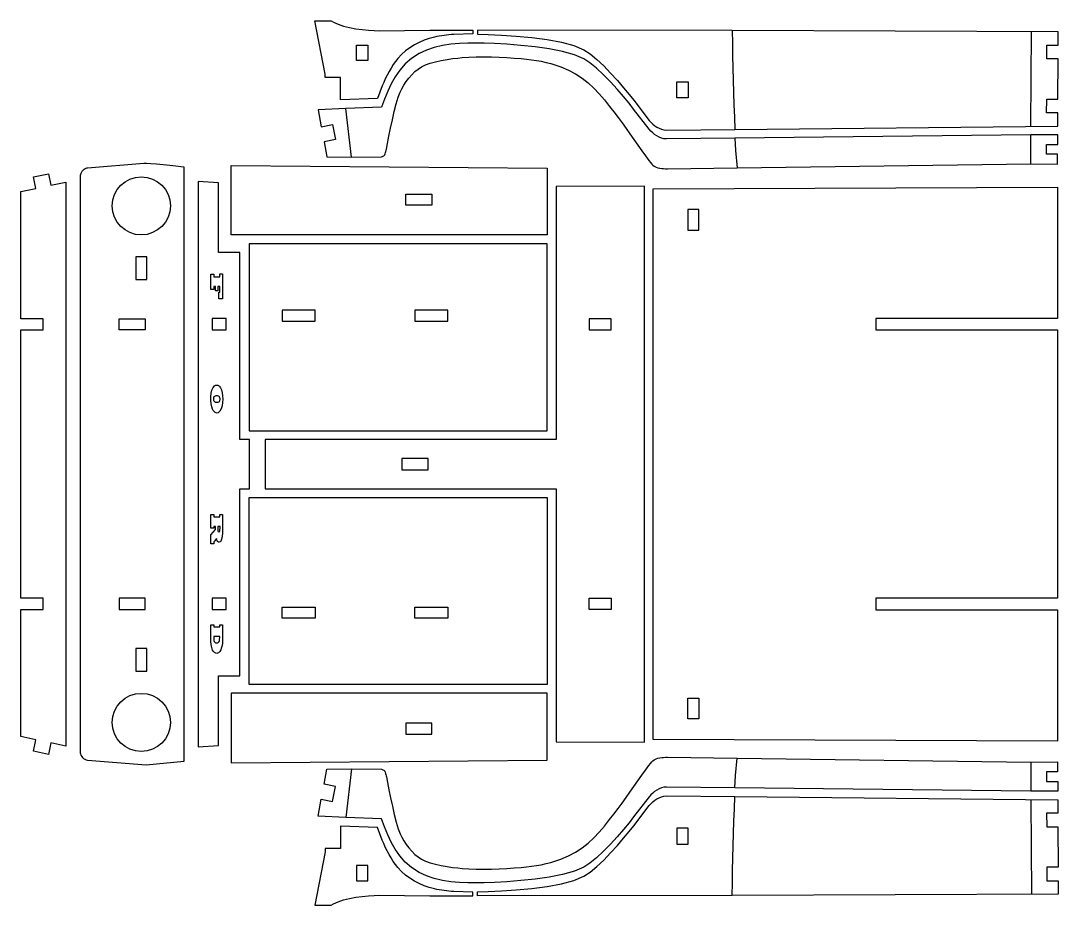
# Model space of a CAD drawing. Extents: x 205 to 1466, y -702 to 157.
# Drawn here: x 1058.8 to 1295.3, y -215.1 to -13.4 of the extents above; entities that cross this region are included whole.
import ezdxf

# ---------------------------------------------------------------- set-up
doc = ezdxf.new("R2010")
doc.units = 0
doc.layers.add('CAMADA_1', color=7, linetype='CONTINUOUS')

msp = doc.modelspace()

# ---------------------------------------------------------------- linework, layer by layer
at = {"layer": 'CAMADA_1'}
for points in [[(1157.506, -16.5489), (1156.9581, -16.6075), (1156.4072, -16.6672), (1155.8548, -16.7302), (1155.3019, -16.799), (1154.7498, -16.8759), (1154.1998, -16.9635), (1153.6531, -17.0641), (1153.111, -17.1801), (1151.9273, -17.4953), (1150.7605, -17.8926), (1149.6216, -18.373), (1148.5218, -18.937), (1147.4719, -19.5854), (1146.4831, -20.3189), (1145.5664, -21.1382), (1144.7329, -22.0441), (1144.216, -22.7099), (1143.71, -23.4419), (1143.2202, -24.2233), (1142.752, -25.0376), (1142.3105, -25.8678), (1141.9012, -26.6973), (1141.5293, -27.5093), (1141.2, -28.2871), (1140.1262, -31.1483), (1131.6713, -31.5029), (1131.6706, -26.369), (1128.1486, -26.362), (1128.1486, -25.6185), (1125.8103, -13.4382), (1129.5375, -13.4433), (1130.0695, -13.7701), (1131.1476, -14.255), (1132.3957, -14.6602), (1133.7611, -14.9911), (1135.1913, -15.2537), (1136.6336, -15.4534), (1138.0356, -15.596), (1139.3446, -15.6871), (1140.508, -15.7325), (1152.0369, -15.6115), (1161.8679, -15.5477), (1161.8679, -16.4452), (1157.506, -16.5489)], [(1295.2579, -22.1008), (1292.7083, -22.0867), (1292.7253, -19.0096), (1295.2749, -19.0237), (1295.2919, -15.9465), (1220.9468, -15.6981), (1162.881, -15.6059), (1162.876, -16.5033), (1165.3695, -16.5669), (1168.3924, -16.7022), (1171.7575, -16.9279), (1175.2779, -17.2628), (1178.7665, -17.7256), (1182.0364, -18.3351), (1184.9005, -19.1102), (1187.1718, -20.0695), (1188.579, -20.9981), (1190.1002, -22.2511), (1191.6798, -23.7385), (1193.2623, -25.3708), (1194.7922, -27.058), (1196.2141, -28.7103), (1197.4724, -30.238), (1198.5116, -31.5513), (1202.0369, -36.1604), (1202.4293, -36.584), (1202.8529, -36.9856), (1203.3064, -37.3555), (1203.7884, -37.684), (1204.2973, -37.9615), (1204.8317, -38.1783), (1205.3903, -38.3248), (1205.9715, -38.3913), (1221.5965, -38.2348), (1295.1731, -37.4512), (1295.1899, -34.4092), (1292.6402, -34.3952), (1292.6573, -31.3181), (1295.2069, -31.3322), (1295.2579, -22.1008)], [(1127.9316, -41.0091), (1128.5613, -44.4792), (1134.198, -44.505), (1141.0628, -44.4225), (1141.3563, -44.3436), (1141.5839, -44.2), (1141.7558, -44.0046), (1141.8822, -43.7703), (1141.9734, -43.5098), (1142.0397, -43.236), (1142.0914, -42.9616), (1142.1388, -42.6996), (1142.3924, -41.3968), (1142.716, -39.7737), (1143.094, -37.9454), (1143.5109, -36.0269), (1143.9509, -34.1332), (1144.3986, -32.3794), (1144.8384, -30.8804), (1145.2547, -29.7513), (1145.6405, -28.9618), (1146.1145, -28.1412), (1146.6643, -27.3143), (1147.2776, -26.506), (1147.9419, -25.741), (1148.645, -25.0442), (1149.3743, -24.4404), (1150.1176, -23.9544), (1151.0383, -23.5228), (1152.1395, -23.1391), (1153.3652, -22.8033), (1154.6595, -22.515), (1155.9662, -22.2741), (1157.2294, -22.0805), (1158.3932, -21.9339), (1159.4014, -21.8341), (1160.9708, -21.7331), (1162.6307, -21.6801), (1164.3515, -21.6699), (1166.1037, -21.697), (1167.8578, -21.756), (1169.5842, -21.8415), (1171.2534, -21.9482), (1172.8359, -22.0706), (1174.0682, -22.1864), (1175.235, -22.3241), (1176.355, -22.4898), (1177.4472, -22.6893), (1178.5303, -22.9287), (1179.6232, -23.2139), (1180.7446, -23.5509), (1181.9135, -23.9457), (1183.6788, -24.6712), (1185.2851, -25.5266), (1186.7585, -26.5044), (1188.1246, -27.5969), (1189.4092, -28.7965), (1190.6382, -30.0956), (1191.8375, -31.4866), (1193.0327, -32.9619), (1194.0233, -34.2314), (1194.9719, -35.4855), (1195.8889, -36.7313), (1196.7848, -37.9758), (1197.67, -39.2261), (1198.555, -40.4891), (1199.4502, -41.7719), (1200.366, -43.0816), (1200.5496, -43.3393), (1200.8346, -43.733), (1201.1887, -44.2161), (1201.5796, -44.7416), (1201.9749, -45.2628), (1202.3421, -45.7329), (1202.649, -46.1049), (1202.8632, -46.3322), (1203.2177, -46.5958), (1203.6053, -46.7968), (1204.0185, -46.9439), (1204.4501, -47.0455), (1204.8927, -47.1102), (1205.3391, -47.1467), (1205.7819, -47.1634), (1206.2139, -47.1689), (1222.1041, -46.9633), (1289.0343, -46.0902), (1295.1426, -46.1181), (1295.1532, -43.8797), (1292.6041, -43.8604), (1292.6246, -41.6228), (1295.1737, -41.6422), (1295.1731, -39.4512), (1289.0648, -39.4232), (1221.5875, -40.2206), (1205.9604, -40.3921), (1205.379, -40.3262), (1204.8201, -40.1802), (1204.2854, -39.9638), (1203.7761, -39.6868), (1203.2938, -39.3586), (1202.8398, -38.9891), (1202.4157, -38.5878), (1202.0229, -38.1645), (1198.4927, -33.5581), (1197.4521, -32.2458), (1196.1922, -30.7191), (1194.7685, -29.0678), (1193.2367, -27.3818), (1191.6524, -25.7508), (1190.0711, -24.2645), (1188.5485, -23.0128), (1187.1402, -22.0853), (1184.9936, -21.17), (1182.3141, -20.4257), (1179.2694, -19.8349), (1176.0272, -19.38), (1172.7553, -19.0431), (1169.6213, -18.8068), (1166.7928, -18.6534), (1164.4377, -18.5652), (1162.6052, -18.5269), (1160.7089, -18.5347), (1158.7774, -18.6127), (1156.8395, -18.7849), (1154.9238, -19.0753), (1153.059, -19.5079), (1151.2739, -20.1068), (1149.597, -20.8958), (1147.8778, -22.0085), (1146.4246, -23.2725), (1145.1969, -24.672), (1144.1544, -26.1912), (1143.2565, -27.8142), (1142.4627, -29.5253), (1141.7327, -31.3086), (1141.0258, -33.1483), (1132.9041, -33.4511), (1126.6174, -33.7658), (1127.3116, -37.5921), (1129.8585, -37.1023), (1130.5196, -40.5395), (1127.9316, -41.0091)], [(1137.8858, -19.0049), (1137.8857, -22.4645), (1135.336, -22.4644), (1135.336, -19.0049), (1137.8858, -19.0049)], [(1210.8972, -31.0271), (1208.3475, -31.013), (1208.3679, -27.3357), (1210.9175, -27.3498), (1210.8972, -31.0271)], [(1072.477, -48.2433), (1072.331, -48.7234), (1072.331, -180.2886), (1072.4022, -180.5812), (1072.5237, -180.8635), (1072.6897, -181.1294), (1072.8939, -181.3729), (1073.1305, -181.5878), (1073.3934, -181.7681), (1073.6765, -181.9076), (1073.9739, -182.0002), (1087.3712, -183.068), (1096.028, -182.2089), (1096.028, -46.8031), (1095.2755, -46.726), (1094.1343, -46.6071), (1092.7431, -46.4632), (1091.2403, -46.3106), (1089.7643, -46.1659), (1088.4537, -46.0455), (1087.447, -45.9661), (1086.8827, -45.944), (1073.9739, -47.0118), (1073.8032, -47.0596), (1073.6296, -47.1271), (1073.4566, -47.2117), (1073.2881, -47.3112), (1073.1275, -47.4231), (1072.9786, -47.5452), (1072.8451, -47.6751), (1072.7306, -47.8104), (1072.477, -48.2433)], [(1106.7548, -62.2741), (1106.7548, -46.4538), (1178.8094, -47.0274), (1178.8094, -62.2741), (1106.7548, -62.2741)], [(1069.0739, -114.5054), (1069.0739, -178.7722), (1065.6476, -178.0593), (1065.1049, -180.667), (1061.6787, -179.9541), (1062.2212, -177.3464), (1058.7949, -176.6335), (1058.7949, -147.638), (1063.8943, -147.638), (1063.8943, -145.0883), (1058.7949, -145.0883), (1058.7949, -114.5054), (1058.7949, -83.9225), (1063.8943, -83.9225), (1063.8943, -81.3728), (1058.7949, -81.3728), (1058.7949, -52.3773), (1062.2212, -51.6644), (1061.6787, -49.0567), (1065.1049, -48.3438), (1065.6476, -50.9515), (1069.0739, -50.2386), (1069.0739, -114.5054)], [(1086.2744, -49.0048), (1087.6104, -49.1395), (1088.8548, -49.5257), (1089.9808, -50.1369), (1090.9619, -50.9464), (1091.7714, -51.9275), (1092.3826, -53.0535), (1092.7688, -54.2979), (1092.9035, -55.6339), (1092.7688, -56.9699), (1092.3826, -58.2143), (1091.7714, -59.3403), (1090.9619, -60.3214), (1089.9808, -61.1309), (1088.8548, -61.7421), (1087.6104, -62.1283), (1086.2744, -62.263), (1084.9384, -62.1283), (1083.694, -61.7421), (1082.568, -61.1309), (1081.5869, -60.3214), (1080.7774, -59.3403), (1080.1662, -58.2143), (1079.78, -56.9699), (1079.6453, -55.6339), (1079.78, -54.2979), (1080.1662, -53.0535), (1080.7774, -51.9275), (1081.5869, -50.9464), (1082.568, -50.1369), (1083.694, -49.5257), (1084.9384, -49.1395), (1086.2744, -49.0048)], [(1108.7687, -120.124), (1110.9453, -120.1108), (1110.9453, -108.9182), (1108.7687, -108.9043), (1108.7578, -66.2782), (1103.9021, -66.2784), (1103.9021, -50.4035), (1099.2416, -50.0763), (1099.2416, -178.9528), (1103.9021, -178.6243), (1103.9021, -162.7493), (1108.7578, -162.7502), (1108.7687, -120.124)], [(1200.9455, -177.8706), (1200.9455, -51.1575), (1180.8094, -51.2378), (1180.8094, -108.9048), (1114.4995, -108.9048), (1114.4995, -120.1233), (1180.8094, -120.1233), (1180.8094, -177.7904), (1200.9455, -177.8706)], [(1253.7287, -81.2999), (1253.7287, -83.9311), (1295.1426, -83.9311), (1295.1426, -145.0968), (1253.7287, -145.0968), (1253.7287, -147.7281), (1295.1426, -147.7281), (1295.1426, -177.6376), (1202.9455, -177.27), (1202.9455, -51.7579), (1295.1426, -51.3904), (1295.1426, -81.2999), (1253.7287, -81.2999)], [(1152.476, -55.489), (1146.5432, -55.489), (1146.5432, -52.9395), (1152.476, -52.9395), (1152.476, -55.489)], [(1213.3821, -56.4389), (1210.8324, -56.4389), (1210.8324, -61.1514), (1213.3821, -61.1514), (1213.3821, -56.4389)], [(1110.8348, -106.9048), (1178.8094, -106.9048), (1178.8094, -64.2754), (1110.8348, -64.2754), (1110.8348, -106.9048)], [(1084.9986, -67.2217), (1084.9986, -72.4055), (1087.5485, -72.4055), (1087.5485, -67.2217), (1084.9986, -67.2217)], [(1125.9402, -81.9312), (1125.9402, -79.3815), (1118.3875, -79.3815), (1118.3875, -81.9312), (1125.9402, -81.9312)], [(1156.1511, -81.9312), (1156.1511, -79.3815), (1148.5985, -79.3815), (1148.5985, -81.9312), (1156.1511, -81.9312)], [(1087.1416, -83.9195), (1081.2174, -83.9195), (1081.2174, -81.3695), (1087.1416, -81.3695), (1087.1416, -83.9195)], [(1102.4152, -81.3474), (1102.4152, -83.9336), (1105.5886, -83.9336), (1105.5886, -81.3474), (1102.4152, -81.3474)], [(1193.4086, -81.3815), (1188.3841, -81.3815), (1188.3841, -83.9311), (1193.4086, -83.9311), (1193.4086, -81.3815)], [(1145.6844, -115.7889), (1151.6429, -115.7889), (1151.6429, -113.2392), (1145.6844, -113.2392), (1145.6844, -115.7889)], [(1110.8348, -122.1233), (1178.8094, -122.1233), (1178.8094, -164.7527), (1110.8348, -164.7527), (1110.8348, -122.1233)], [(1087.1416, -145.0925), (1081.2174, -145.0925), (1081.2174, -147.6425), (1087.1416, -147.6425), (1087.1416, -145.0925)], [(1102.4152, -145.058), (1102.4152, -147.6442), (1105.5886, -147.6442), (1105.5886, -145.058), (1102.4152, -145.058)], [(1188.3841, -147.6466), (1188.3841, -145.0969), (1193.4086, -145.0969), (1193.4086, -147.6466), (1188.3841, -147.6466)], [(1125.9402, -147.0969), (1125.9402, -149.6466), (1118.3875, -149.6466), (1118.3875, -147.0969), (1125.9402, -147.0969)], [(1156.1511, -147.0969), (1156.1511, -149.6466), (1148.5985, -149.6466), (1148.5985, -147.0969), (1156.1511, -147.0969)], [(1087.5485, -156.5484), (1084.9986, -156.5484), (1084.9986, -161.7323), (1087.5485, -161.7323), (1087.5485, -156.5484)], [(1086.2744, -166.7649), (1087.6104, -166.8996), (1088.8548, -167.2858), (1089.9808, -167.897), (1090.9619, -168.7065), (1091.7714, -169.6876), (1092.3826, -170.8136), (1092.7688, -172.058), (1092.9035, -173.394), (1092.7688, -174.73), (1092.3826, -175.9744), (1091.7714, -177.1004), (1090.9619, -178.0815), (1089.9808, -178.891), (1088.8548, -179.5022), (1087.6104, -179.8884), (1086.2744, -180.0231), (1084.9384, -179.8884), (1083.694, -179.5022), (1082.568, -178.891), (1081.5869, -178.0815), (1080.7774, -177.1004), (1080.1662, -175.9744), (1079.78, -174.73), (1079.6453, -173.394), (1079.78, -172.058), (1080.1662, -170.8136), (1080.7774, -169.6876), (1081.5869, -168.7065), (1082.568, -167.897), (1083.694, -167.2858), (1084.9384, -166.8996), (1086.2744, -166.7649)], [(1106.7548, -166.754), (1106.7548, -182.5743), (1178.8094, -182.0007), (1178.8094, -166.754), (1106.7548, -166.754)], [(1210.8324, -172.589), (1210.8324, -167.8766), (1213.3821, -167.8766), (1213.3821, -172.589), (1210.8324, -172.589)], [(1152.476, -173.5391), (1146.5432, -173.5391), (1146.5432, -176.0886), (1152.476, -176.0886), (1152.476, -173.5391)], [(1127.9316, -187.4966), (1128.5613, -184.0265), (1134.198, -184.0007), (1141.0628, -184.0832), (1141.3563, -184.1621), (1141.5839, -184.3057), (1141.7558, -184.5011), (1141.8822, -184.7354), (1141.9734, -184.9959), (1142.0397, -185.2697), (1142.0914, -185.5441), (1142.1388, -185.8061), (1142.3924, -187.1089), (1142.716, -188.732), (1143.094, -190.5603), (1143.5109, -192.4788), (1143.9509, -194.3725), (1144.3986, -196.1263), (1144.8384, -197.6253), (1145.2547, -198.7544), (1145.6405, -199.5439), (1146.1145, -200.3645), (1146.6643, -201.1914), (1147.2776, -201.9997), (1147.9419, -202.7647), (1148.645, -203.4615), (1149.3743, -204.0653), (1150.1176, -204.5513), (1151.0383, -204.9829), (1152.1395, -205.3666), (1153.3652, -205.7024), (1154.6595, -205.9907), (1155.9662, -206.2316), (1157.2294, -206.4252), (1158.3932, -206.5718), (1159.4014, -206.6716), (1160.9708, -206.7726), (1162.6307, -206.8256), (1164.3515, -206.8358), (1166.1037, -206.8087), (1167.8578, -206.7497), (1169.5842, -206.6642), (1171.2534, -206.5575), (1172.8359, -206.4351), (1174.0682, -206.3193), (1175.235, -206.1816), (1176.355, -206.0159), (1177.4472, -205.8164), (1178.5303, -205.577), (1179.6232, -205.2918), (1180.7446, -204.9548), (1181.9135, -204.56), (1183.6788, -203.8345), (1185.2851, -202.9791), (1186.7585, -202.0013), (1188.1246, -200.9088), (1189.4092, -199.7092), (1190.6382, -198.4101), (1191.8375, -197.0191), (1193.0327, -195.5438), (1194.0233, -194.2743), (1194.9719, -193.0202), (1195.8889, -191.7744), (1196.7848, -190.5299), (1197.67, -189.2796), (1198.555, -188.0166), (1199.4502, -186.7338), (1200.366, -185.4241), (1200.5496, -185.1664), (1200.8346, -184.7727), (1201.1887, -184.2896), (1201.5796, -183.7641), (1201.9749, -183.2429), (1202.3421, -182.7728), (1202.649, -182.4008), (1202.8632, -182.1735), (1203.2177, -181.9099), (1203.6053, -181.7089), (1204.0185, -181.5618), (1204.4501, -181.4602), (1204.8927, -181.3955), (1205.3391, -181.359), (1205.7819, -181.3423), (1206.2139, -181.3368), (1222.1041, -181.5424), (1289.0343, -182.4155), (1295.1426, -182.3876), (1295.1532, -184.626), (1292.6041, -184.6453), (1292.6246, -186.8829), (1295.1737, -186.8635), (1295.1731, -189.0545), (1289.0648, -189.0825), (1221.5875, -188.2851), (1205.9604, -188.1136), (1205.379, -188.1795), (1204.8201, -188.3255), (1204.2854, -188.5419), (1203.7761, -188.819), (1203.2938, -189.1471), (1202.8398, -189.5166), (1202.4157, -189.9179), (1202.0229, -190.3412), (1198.4927, -194.9476), (1197.4521, -196.2599), (1196.1922, -197.7866), (1194.7685, -199.4379), (1193.2367, -201.1239), (1191.6524, -202.7549), (1190.0711, -204.2412), (1188.5485, -205.4929), (1187.1402, -206.4204), (1184.9936, -207.3357), (1182.3141, -208.08), (1179.2694, -208.6708), (1176.0272, -209.1258), (1172.7553, -209.4626), (1169.6213, -209.6989), (1166.7928, -209.8523), (1164.4377, -209.9405), (1162.6052, -209.9788), (1160.7089, -209.971), (1158.7774, -209.893), (1156.8395, -209.7208), (1154.9238, -209.4304), (1153.059, -208.9978), (1151.2739, -208.3989), (1149.597, -207.6099), (1147.8778, -206.4972), (1146.4246, -205.2332), (1145.1969, -203.8337), (1144.1544, -202.3145), (1143.2565, -200.6915), (1142.4627, -198.9804), (1141.7327, -197.1971), (1141.0258, -195.3574), (1132.9041, -195.0546), (1126.6174, -194.7399), (1127.3116, -190.9136), (1129.8585, -191.4034), (1130.5196, -187.9662), (1127.9316, -187.4966)], [(1295.2579, -206.4049), (1292.7083, -206.419), (1292.7253, -209.4961), (1295.2749, -209.482), (1295.2919, -212.5592), (1220.9468, -212.8076), (1162.881, -212.8998), (1162.876, -212.0024), (1165.3695, -211.9388), (1168.3924, -211.8035), (1171.7575, -211.5778), (1175.2779, -211.2429), (1178.7665, -210.7801), (1182.0364, -210.1706), (1184.9005, -209.3955), (1187.1718, -208.4362), (1188.579, -207.5076), (1190.1002, -206.2546), (1191.6798, -204.7672), (1193.2623, -203.1349), (1194.7922, -201.4477), (1196.2141, -199.7954), (1197.4724, -198.2677), (1198.5116, -196.9544), (1202.0369, -192.3453), (1202.4293, -191.9217), (1202.8529, -191.5201), (1203.3064, -191.1502), (1203.7884, -190.8217), (1204.2973, -190.5442), (1204.8317, -190.3274), (1205.3903, -190.1809), (1205.9715, -190.1144), (1221.5965, -190.2709), (1295.1731, -191.0545), (1295.1899, -194.0965), (1292.6402, -194.1105), (1292.6573, -197.1876), (1295.2069, -197.1735), (1295.2579, -206.4049)], [(1157.506, -211.9568), (1156.9581, -211.8982), (1156.4072, -211.8385), (1155.8548, -211.7755), (1155.3019, -211.7068), (1154.7498, -211.6298), (1154.1998, -211.5422), (1153.6531, -211.4416), (1153.111, -211.3256), (1151.9273, -211.0104), (1150.7605, -210.6131), (1149.6216, -210.1327), (1148.5218, -209.5687), (1147.4719, -208.9203), (1146.4831, -208.1868), (1145.5664, -207.3675), (1144.7329, -206.4616), (1144.216, -205.7958), (1143.71, -205.0638), (1143.2202, -204.2824), (1142.752, -203.4681), (1142.3105, -202.6379), (1141.9012, -201.8084), (1141.5293, -200.9964), (1141.2, -200.2186), (1140.1262, -197.3574), (1131.6713, -197.0028), (1131.6706, -202.1367), (1128.1486, -202.1437), (1128.1486, -202.8872), (1125.8103, -215.0675), (1129.5375, -215.0624), (1130.0695, -214.7356), (1131.1476, -214.2507), (1132.3957, -213.8456), (1133.7611, -213.5146), (1135.1913, -213.2521), (1136.6336, -213.0523), (1138.0356, -212.9097), (1139.3446, -212.8186), (1140.508, -212.7732), (1152.0369, -212.8942), (1161.8679, -212.958), (1161.8679, -212.0605), (1157.506, -211.9568)], [(1210.8972, -197.4786), (1208.3475, -197.4927), (1208.3679, -201.17), (1210.9175, -201.1559), (1210.8972, -197.4786)], [(1137.8858, -209.5008), (1137.8857, -206.0412), (1135.336, -206.0413), (1135.336, -209.5008), (1137.8858, -209.5008)]]:
    msp.add_lwpolyline(points, close=True, dxfattribs=at)
at = {"layer": 'CAMADA_1', "color": 140}
for points in [[(1220.9468, -15.6981), (1221.0029, -18.5279), (1221.058, -21.3479), (1221.1161, -24.1611), (1221.1814, -26.9707), (1221.2579, -29.7798), (1221.3499, -32.5914), (1221.4614, -35.4087), (1221.5965, -38.2348)], [(1289.0643, -37.5016), (1289.1836, -15.9208)], [(1134.198, -44.505), (1132.9041, -33.4511)], [(1289.0343, -46.0902), (1289.0648, -39.4232)], [(1221.5875, -40.2206), (1221.7349, -42.9808), (1222.1041, -46.9633)], [(1221.5875, -188.2851), (1221.7349, -185.5249), (1222.1041, -181.5424)], [(1134.198, -184.0007), (1132.9041, -195.0546)], [(1289.0343, -182.4155), (1289.0648, -189.0825)], [(1220.9468, -212.8076), (1221.0029, -209.9778), (1221.058, -207.1578), (1221.1161, -204.3446), (1221.1814, -201.535), (1221.2579, -198.7259), (1221.3499, -195.9143), (1221.4614, -193.097), (1221.5965, -190.2709)], [(1289.0643, -191.0041), (1289.1836, -212.5849)]]:
    msp.add_lwpolyline(points, dxfattribs=at)
for points in [[(1103.2112, -74.0074), (1102.771, -74.0074), (1102.771, -74.6711), (1102.1292, -74.6711), (1102.1292, -71.1864), (1102.771, -71.1864), (1102.771, -71.7883), (1104.1693, -71.7883), (1104.1693, -71.1667), (1104.8138, -71.1667), (1104.8138, -76.8128), (1103.9281, -76.8128), (1103.9281, -75.2885), (1104.1693, -75.2885), (1104.1693, -74.0074), (1103.7568, -74.0074), (1103.7568, -74.9959), (1103.2112, -74.9959), (1103.2112, -74.0074)], [(1103.2224, -96.5252), (1103.3959, -96.5047), (1103.5542, -96.5062), (1103.6996, -96.5318), (1103.8346, -96.5837), (1103.9615, -96.6641), (1104.083, -96.7749), (1104.2012, -96.9184), (1104.3187, -97.0967), (1104.547, -97.6003), (1104.7159, -98.2302), (1104.8203, -98.9466), (1104.8551, -99.7092), (1104.8152, -100.478), (1104.6957, -101.2131), (1104.4914, -101.8743), (1104.1972, -102.4215), (1103.9836, -102.6609), (1103.76, -102.8042), (1103.5319, -102.8579), (1103.3048, -102.8281), (1103.0842, -102.721), (1102.8755, -102.543), (1102.6842, -102.3002), (1102.5159, -101.9989), (1102.3181, -101.432), (1102.1843, -100.7329), (1102.1192, -99.9534), (1102.1274, -99.1451), (1102.2135, -98.3596), (1102.3822, -97.6486), (1102.638, -97.0637), (1102.9857, -96.6566), (1103.2224, -96.5252)], [(1103.6663, -98.9458), (1103.4466, -98.9494), (1103.2501, -98.9666), (1103.0802, -99.007), (1102.9401, -99.0802), (1102.8331, -99.196), (1102.7624, -99.364), (1102.7314, -99.5938), (1102.7433, -99.895), (1102.8129, -100.1165), (1102.9544, -100.2683), (1103.1457, -100.3596), (1103.3647, -100.3996), (1103.5894, -100.3971), (1103.7976, -100.3614), (1103.9672, -100.3014), (1104.0762, -100.2264), (1104.1415, -100.1184), (1104.1906, -99.9653), (1104.219, -99.7831), (1104.2221, -99.5877), (1104.1952, -99.395), (1104.1339, -99.2211), (1104.0334, -99.0819), (1103.8891, -98.9934), (1103.6663, -98.9458)], [(1104.8058, -129.1251), (1104.8062, -129.3929), (1104.805, -129.8145), (1104.7887, -130.332), (1104.7438, -130.8871), (1104.6568, -131.4218), (1104.5141, -131.8779), (1104.3023, -132.1973), (1104.0079, -132.322), (1103.8779, -132.3), (1103.7654, -132.2343), (1103.6691, -132.135), (1103.5879, -132.0123), (1103.4651, -131.7372), (1103.387, -131.4903), (1103.0087, -131.9613), (1102.8303, -132.1978), (1102.7928, -132.2843), (1102.7776, -132.3796), (1102.7752, -132.5063), (1102.7765, -132.6868), (1102.1372, -132.6868), (1102.1372, -130.6348), (1103.2258, -129.3963), (1103.2258, -128.6988), (1102.7752, -128.6988), (1102.7752, -129.1294), (1102.1372, -129.1294), (1102.1372, -126.0303), (1102.7752, -126.0303), (1102.7752, -126.493), (1104.1651, -126.493), (1104.1651, -126.0303), (1104.8058, -126.0303), (1104.8058, -129.1251)], [(1103.7132, -128.6988), (1103.7178, -129.2051), (1103.7249, -129.5714), (1103.7447, -129.7136), (1103.7834, -129.8345), (1103.8473, -129.9387), (1103.9425, -130.0308), (1104.0553, -129.976), (1104.1336, -129.8592), (1104.1834, -129.6955), (1104.2109, -129.4999), (1104.2235, -129.073), (1104.2201, -128.6988), (1103.7132, -128.6988)], [(1104.8058, -153.8978), (1104.796, -154.3037), (1104.7805, -154.7786), (1104.7471, -155.2948), (1104.6835, -155.8245), (1104.5774, -156.34), (1104.4167, -156.8134), (1104.189, -157.2171), (1103.8821, -157.5232), (1103.6811, -157.6266), (1103.4809, -157.6601), (1103.286, -157.6336), (1103.1007, -157.5571), (1102.9292, -157.4405), (1102.776, -157.2935), (1102.6454, -157.126), (1102.5417, -156.9481), (1102.4145, -156.6455), (1102.3186, -156.3258), (1102.2493, -155.9936), (1102.202, -155.6534), (1102.1547, -154.9676), (1102.1394, -154.3049), (1102.1372, -151.1678), (1102.7759, -151.1678), (1102.7759, -151.6136), (1104.1671, -151.6136), (1104.1671, -151.1678), (1104.8058, -151.1678), (1104.8058, -153.8978)], [(1102.7777, -153.8194), (1102.7823, -154.1508), (1102.809, -154.5415), (1102.845, -154.7331), (1102.9036, -154.9084), (1102.9906, -155.0569), (1103.1118, -155.1684), (1103.216, -155.2173), (1103.3439, -155.2469), (1103.4863, -155.2523), (1103.634, -155.2288), (1103.7778, -155.1716), (1103.9086, -155.0759), (1104.0173, -154.9371), (1104.0946, -154.7502), (1104.1691, -153.8194), (1102.7777, -153.8194)]]:
    msp.add_lwpolyline(points, close=True, dxfattribs=at)

doc.saveas('drawing.dxf')
